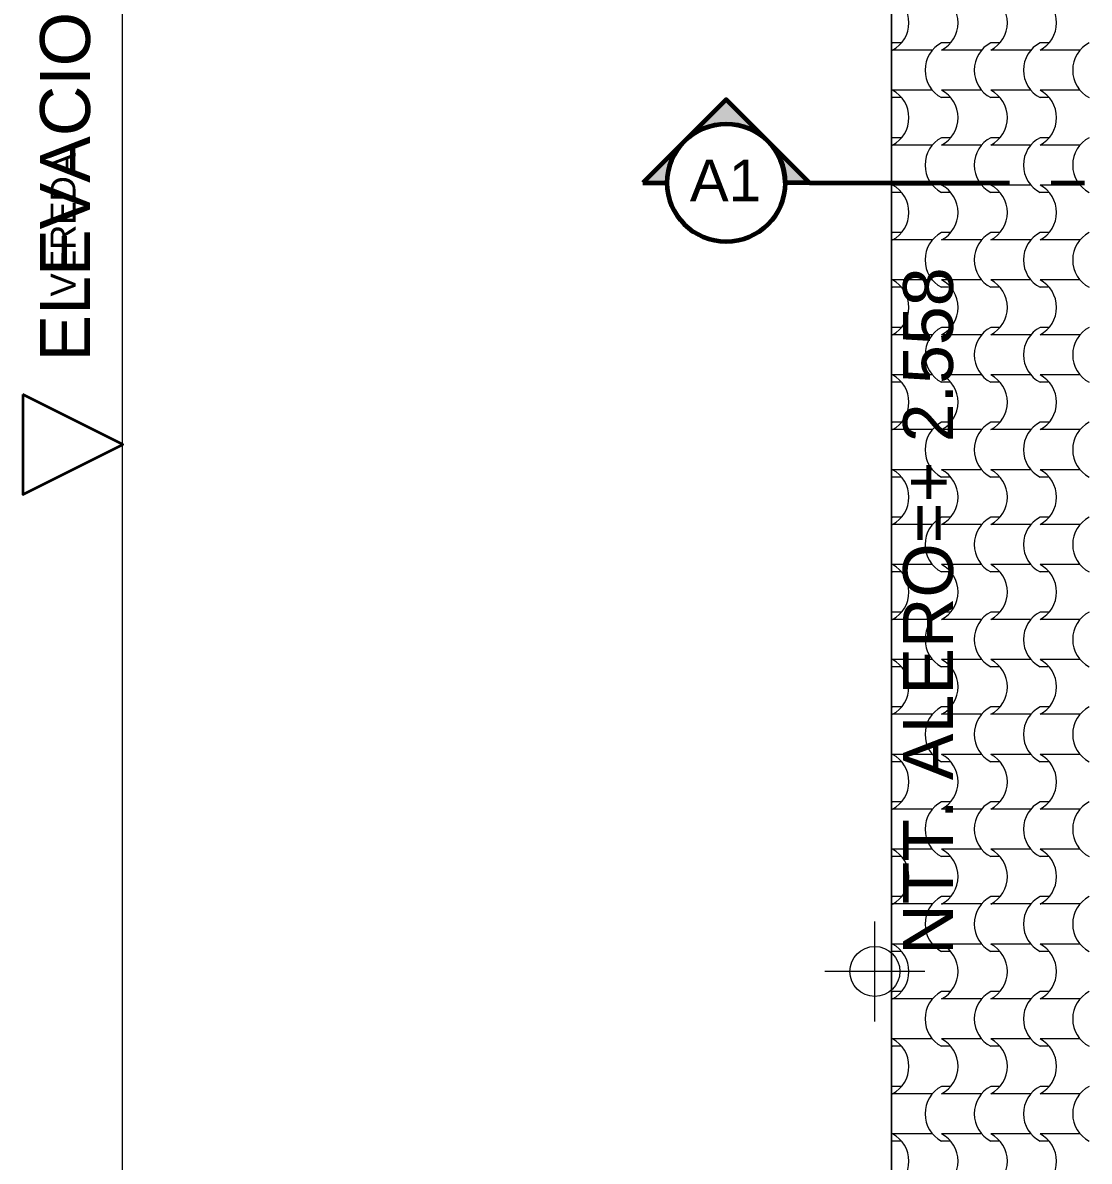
# Model space of a CAD drawing. Header units: metres. Extents: x -41 to 412, y -15 to 25.
# Drawn here: x 128.903 to 132.103, y 11.913 to 15.327 of the extents above; entities that cross this region are included whole.
import ezdxf

# ---------------------------------------------------------------- set-up
doc = ezdxf.new("R2010")
doc.units = ezdxf.units.M
doc.header["$MEASUREMENT"] = 0
doc.set_wipeout_variables(frame=1)
doc.linetypes.add('Linea punta', pattern=[0.85, 0.6, -0.125, 0, -0.125])
doc.linetypes.add('Wipeout_Contour', pattern=[1, 0, -1])
for name, color, linetype in [('Interior - Furniture', 7, 'Continuous'), ('Marker - Elevation', 7, 'Continuous'), ('Marker - Section', 7, 'Continuous'), ('Shell - Roof', 7, 'Continuous')]:
    doc.layers.add(name, color=color, linetype=linetype)
doc.styles.add('GENERATED_STYLE_2', font='arial.ttf')

# ---------------------------------------------------------------- blocks, each defined once
blk = doc.blocks.new('*X47', base_point=(152.192, 0))
at = {"layer": 'Shell - Roof', "color": 23, "linetype": 'Continuous', "lineweight": 13, "true_color": 0xbf8080}
for p, q in [((131.5396, 15.2666), (131.5121, 15.2666)), ((131.6872, 15.2666), (131.6597, 15.2666)), ((131.8349, 15.2666), (131.8074, 15.2666)), ((131.9825, 15.2666), (131.955, 15.2666)), ((131.572, 15.2446), (131.5121, 15.2446)), ((131.6318, 15.2446), (131.572, 15.2446)), ((131.7196, 15.2446), (131.6597, 15.2446)), ((131.7795, 15.2446), (131.7196, 15.2446)), ((131.8672, 15.2446), (131.8074, 15.2446)), ((131.9271, 15.2446), (131.8672, 15.2446)), ((132.0149, 15.2446), (131.955, 15.2446)), ((132.0747, 15.2446), (132.0149, 15.2446)), ((131.572, 15.1244), (131.5121, 15.1244)), ((131.6318, 15.1244), (131.572, 15.1244)), ((131.7196, 15.1244), (131.6597, 15.1244)), ((131.7795, 15.1244), (131.7196, 15.1244)), ((131.8672, 15.1244), (131.8074, 15.1244)), ((131.9271, 15.1244), (131.8672, 15.1244)), ((132.0149, 15.1244), (131.955, 15.1244)), ((132.0747, 15.1244), (132.0149, 15.1244)), ((131.5396, 15.1023), (131.5121, 15.1023)), ((131.6872, 15.1023), (131.6597, 15.1023)), ((131.8349, 15.1023), (131.8074, 15.1023)), ((131.9825, 15.1023), (131.955, 15.1023)), ((131.5396, 14.9821), (131.5121, 14.9821)), ((131.572, 14.9601), (131.5121, 14.9601)), ((131.6318, 14.9601), (131.572, 14.9601)), ((131.6872, 14.9821), (131.6597, 14.9821)), ((131.7196, 14.9601), (131.6597, 14.9601)), ((131.7795, 14.9601), (131.7196, 14.9601)), ((131.8349, 14.9821), (131.8074, 14.9821)), ((131.8672, 14.9601), (131.8074, 14.9601)), ((131.9271, 14.9601), (131.8672, 14.9601)), ((131.9825, 14.9821), (131.955, 14.9821)), ((132.0149, 14.9601), (131.955, 14.9601)), ((132.0747, 14.9601), (132.0149, 14.9601)), ((131.572, 14.8399), (131.5121, 14.8399)), ((131.5396, 14.8179), (131.5121, 14.8179)), ((131.6318, 14.8399), (131.572, 14.8399)), ((131.7196, 14.8399), (131.6597, 14.8399)), ((131.6872, 14.8179), (131.6597, 14.8179)), ((131.7795, 14.8399), (131.7196, 14.8399)), ((131.8672, 14.8399), (131.8074, 14.8399)), ((131.8349, 14.8179), (131.8074, 14.8179)), ((131.9271, 14.8399), (131.8672, 14.8399)), ((132.0149, 14.8399), (131.955, 14.8399)), ((131.9825, 14.8179), (131.955, 14.8179)), ((132.0747, 14.8399), (132.0149, 14.8399)), ((131.5396, 14.6976), (131.5121, 14.6976)), ((131.6872, 14.6976), (131.6597, 14.6976)), ((131.8349, 14.6976), (131.8074, 14.6976)), ((131.9825, 14.6976), (131.955, 14.6976)), ((131.572, 14.6756), (131.5121, 14.6756)), ((131.6318, 14.6756), (131.572, 14.6756)), ((131.7196, 14.6756), (131.6597, 14.6756)), ((131.7795, 14.6756), (131.7196, 14.6756)), ((131.8672, 14.6756), (131.8074, 14.6756)), ((131.9271, 14.6756), (131.8672, 14.6756)), ((132.0149, 14.6756), (131.955, 14.6756)), ((132.0747, 14.6756), (132.0149, 14.6756)), ((131.572, 14.5554), (131.5121, 14.5554)), ((131.6318, 14.5554), (131.572, 14.5554)), ((131.7196, 14.5554), (131.6597, 14.5554)), ((131.7795, 14.5554), (131.7196, 14.5554)), ((131.8672, 14.5554), (131.8074, 14.5554)), ((131.9271, 14.5554), (131.8672, 14.5554)), ((132.0149, 14.5554), (131.955, 14.5554)), ((132.0747, 14.5554), (132.0149, 14.5554)), ((131.5396, 14.5334), (131.5121, 14.5334)), ((131.6872, 14.5334), (131.6597, 14.5334)), ((131.8349, 14.5334), (131.8074, 14.5334)), ((131.9825, 14.5334), (131.955, 14.5334)), ((131.5396, 14.4132), (131.5121, 14.4132)), ((131.6872, 14.4132), (131.6597, 14.4132)), ((131.8349, 14.4132), (131.8074, 14.4132)), ((131.9825, 14.4132), (131.955, 14.4132)), ((131.572, 14.3911), (131.5121, 14.3911)), ((131.6318, 14.3911), (131.572, 14.3911)), ((131.7196, 14.3911), (131.6597, 14.3911)), ((131.7795, 14.3911), (131.7196, 14.3911)), ((131.8672, 14.3911), (131.8074, 14.3911)), ((131.9271, 14.3911), (131.8672, 14.3911)), ((132.0149, 14.3911), (131.955, 14.3911)), ((132.0747, 14.3911), (132.0149, 14.3911)), ((131.572, 14.2709), (131.5121, 14.2709)), ((131.6318, 14.2709), (131.572, 14.2709)), ((131.7196, 14.2709), (131.6597, 14.2709)), ((131.7795, 14.2709), (131.7196, 14.2709)), ((131.8672, 14.2709), (131.8074, 14.2709)), ((131.9271, 14.2709), (131.8672, 14.2709)), ((132.0149, 14.2709), (131.955, 14.2709)), ((132.0747, 14.2709), (132.0149, 14.2709)), ((131.5396, 14.2489), (131.5121, 14.2489)), ((131.6872, 14.2489), (131.6597, 14.2489)), ((131.8349, 14.2489), (131.8074, 14.2489)), ((131.9825, 14.2489), (131.955, 14.2489)), ((131.5396, 14.1287), (131.5121, 14.1287)), ((131.572, 14.1067), (131.5121, 14.1067)), ((131.6318, 14.1067), (131.572, 14.1067)), ((131.6872, 14.1287), (131.6597, 14.1287)), ((131.7196, 14.1067), (131.6597, 14.1067)), ((131.7795, 14.1067), (131.7196, 14.1067)), ((131.8349, 14.1287), (131.8074, 14.1287)), ((131.8672, 14.1067), (131.8074, 14.1067)), ((131.9271, 14.1067), (131.8672, 14.1067)), ((131.9825, 14.1287), (131.955, 14.1287)), ((132.0149, 14.1067), (131.955, 14.1067)), ((132.0747, 14.1067), (132.0149, 14.1067)), ((131.572, 13.9864), (131.5121, 13.9864)), ((131.5396, 13.9644), (131.5121, 13.9644)), ((131.6318, 13.9864), (131.572, 13.9864)), ((131.7196, 13.9864), (131.6597, 13.9864)), ((131.6872, 13.9644), (131.6597, 13.9644)), ((131.7795, 13.9864), (131.7196, 13.9864)), ((131.8672, 13.9864), (131.8074, 13.9864)), ((131.8349, 13.9644), (131.8074, 13.9644)), ((131.9271, 13.9864), (131.8672, 13.9864)), ((132.0149, 13.9864), (131.955, 13.9864)), ((131.9825, 13.9644), (131.955, 13.9644)), ((132.0747, 13.9864), (132.0149, 13.9864)), ((131.5396, 13.8442), (131.5121, 13.8442)), ((131.6872, 13.8442), (131.6597, 13.8442)), ((131.8349, 13.8442), (131.8074, 13.8442)), ((131.9825, 13.8442), (131.955, 13.8442)), ((131.572, 13.8222), (131.5121, 13.8222)), ((131.6318, 13.8222), (131.572, 13.8222)), ((131.7196, 13.8222), (131.6597, 13.8222)), ((131.7795, 13.8222), (131.7196, 13.8222)), ((131.8672, 13.8222), (131.8074, 13.8222)), ((131.9271, 13.8222), (131.8672, 13.8222)), ((132.0149, 13.8222), (131.955, 13.8222)), ((132.0747, 13.8222), (132.0149, 13.8222)), ((131.572, 13.702), (131.5121, 13.702)), ((131.6318, 13.702), (131.572, 13.702)), ((131.7196, 13.702), (131.6597, 13.702)), ((131.7795, 13.702), (131.7196, 13.702)), ((131.8672, 13.702), (131.8074, 13.702)), ((131.9271, 13.702), (131.8672, 13.702)), ((132.0149, 13.702), (131.955, 13.702)), ((132.0747, 13.702), (132.0149, 13.702)), ((131.5396, 13.6799), (131.5121, 13.6799)), ((131.6872, 13.6799), (131.6597, 13.6799)), ((131.8349, 13.6799), (131.8074, 13.6799)), ((131.9825, 13.6799), (131.955, 13.6799)), ((131.5396, 13.5597), (131.5121, 13.5597)), ((131.6872, 13.5597), (131.6597, 13.5597)), ((131.8349, 13.5597), (131.8074, 13.5597)), ((131.9825, 13.5597), (131.955, 13.5597)), ((131.572, 13.5377), (131.5121, 13.5377)), ((131.6318, 13.5377), (131.572, 13.5377)), ((131.7196, 13.5377), (131.6597, 13.5377)), ((131.7795, 13.5377), (131.7196, 13.5377)), ((131.8672, 13.5377), (131.8074, 13.5377)), ((131.9271, 13.5377), (131.8672, 13.5377)), ((132.0149, 13.5377), (131.955, 13.5377)), ((132.0747, 13.5377), (132.0149, 13.5377)), ((131.572, 13.4175), (131.5121, 13.4175)), ((131.6318, 13.4175), (131.572, 13.4175)), ((131.7196, 13.4175), (131.6597, 13.4175)), ((131.7795, 13.4175), (131.7196, 13.4175)), ((131.8672, 13.4175), (131.8074, 13.4175)), ((131.9271, 13.4175), (131.8672, 13.4175)), ((132.0149, 13.4175), (131.955, 13.4175)), ((132.0747, 13.4175), (132.0149, 13.4175)), ((131.5396, 13.3955), (131.5121, 13.3955)), ((131.6872, 13.3955), (131.6597, 13.3955)), ((131.8349, 13.3955), (131.8074, 13.3955)), ((131.9825, 13.3955), (131.955, 13.3955)), ((131.5396, 13.2752), (131.5121, 13.2752)), ((131.572, 13.2532), (131.5121, 13.2532)), ((131.6318, 13.2532), (131.572, 13.2532)), ((131.6872, 13.2752), (131.6597, 13.2752)), ((131.7196, 13.2532), (131.6597, 13.2532)), ((131.7795, 13.2532), (131.7196, 13.2532)), ((131.8349, 13.2752), (131.8074, 13.2752)), ((131.8672, 13.2532), (131.8074, 13.2532)), ((131.9271, 13.2532), (131.8672, 13.2532)), ((131.9825, 13.2752), (131.955, 13.2752)), ((132.0149, 13.2532), (131.955, 13.2532)), ((132.0747, 13.2532), (132.0149, 13.2532)), ((131.572, 13.133), (131.5121, 13.133)), ((131.5396, 13.111), (131.5121, 13.111)), ((131.6318, 13.133), (131.572, 13.133)), ((131.7196, 13.133), (131.6597, 13.133)), ((131.6872, 13.111), (131.6597, 13.111)), ((131.7795, 13.133), (131.7196, 13.133)), ((131.8672, 13.133), (131.8074, 13.133)), ((131.8349, 13.111), (131.8074, 13.111)), ((131.9271, 13.133), (131.8672, 13.133)), ((132.0149, 13.133), (131.955, 13.133)), ((131.9825, 13.111), (131.955, 13.111)), ((132.0747, 13.133), (132.0149, 13.133)), ((131.5396, 12.9908), (131.5121, 12.9908)), ((131.6872, 12.9908), (131.6597, 12.9908)), ((131.8349, 12.9908), (131.8074, 12.9908)), ((131.9825, 12.9908), (131.955, 12.9908)), ((131.572, 12.9687), (131.5121, 12.9687)), ((131.6318, 12.9687), (131.572, 12.9687)), ((131.7196, 12.9687), (131.6597, 12.9687)), ((131.7795, 12.9687), (131.7196, 12.9687)), ((131.8672, 12.9687), (131.8074, 12.9687)), ((131.9271, 12.9687), (131.8672, 12.9687)), ((132.0149, 12.9687), (131.955, 12.9687)), ((132.0747, 12.9687), (132.0149, 12.9687)), ((131.572, 12.8485), (131.5121, 12.8485)), ((131.6318, 12.8485), (131.572, 12.8485)), ((131.7196, 12.8485), (131.6597, 12.8485)), ((131.7795, 12.8485), (131.7196, 12.8485)), ((131.8672, 12.8485), (131.8074, 12.8485)), ((131.9271, 12.8485), (131.8672, 12.8485)), ((132.0149, 12.8485), (131.955, 12.8485)), ((132.0747, 12.8485), (132.0149, 12.8485)), ((131.5396, 12.8265), (131.5121, 12.8265)), ((131.6872, 12.8265), (131.6597, 12.8265)), ((131.8349, 12.8265), (131.8074, 12.8265)), ((131.9825, 12.8265), (131.955, 12.8265)), ((131.5396, 12.7063), (131.5121, 12.7063)), ((131.6872, 12.7063), (131.6597, 12.7063)), ((131.8349, 12.7063), (131.8074, 12.7063)), ((131.9825, 12.7063), (131.955, 12.7063)), ((131.572, 12.6843), (131.5121, 12.6843)), ((131.6318, 12.6843), (131.572, 12.6843)), ((131.7196, 12.6843), (131.6597, 12.6843)), ((131.7795, 12.6843), (131.7196, 12.6843)), ((131.8672, 12.6843), (131.8074, 12.6843)), ((131.9271, 12.6843), (131.8672, 12.6843)), ((132.0149, 12.6843), (131.955, 12.6843)), ((132.0747, 12.6843), (132.0149, 12.6843)), ((131.572, 12.564), (131.5121, 12.564)), ((131.6318, 12.564), (131.572, 12.564)), ((131.7196, 12.564), (131.6597, 12.564)), ((131.7795, 12.564), (131.7196, 12.564)), ((131.8672, 12.564), (131.8074, 12.564)), ((131.9271, 12.564), (131.8672, 12.564)), ((132.0149, 12.564), (131.955, 12.564)), ((132.0747, 12.564), (132.0149, 12.564)), ((131.5396, 12.542), (131.5121, 12.542)), ((131.6872, 12.542), (131.6597, 12.542)), ((131.8349, 12.542), (131.8074, 12.542)), ((131.9825, 12.542), (131.955, 12.542)), ((131.5396, 12.4218), (131.5121, 12.4218)), ((131.572, 12.3998), (131.5121, 12.3998)), ((131.6318, 12.3998), (131.572, 12.3998)), ((131.6872, 12.4218), (131.6597, 12.4218)), ((131.7196, 12.3998), (131.6597, 12.3998)), ((131.7795, 12.3998), (131.7196, 12.3998)), ((131.8349, 12.4218), (131.8074, 12.4218)), ((131.8672, 12.3998), (131.8074, 12.3998)), ((131.9271, 12.3998), (131.8672, 12.3998)), ((131.9825, 12.4218), (131.955, 12.4218)), ((132.0149, 12.3998), (131.955, 12.3998)), ((132.0747, 12.3998), (132.0149, 12.3998)), ((131.572, 12.2796), (131.5121, 12.2796)), ((131.5396, 12.2575), (131.5121, 12.2575)), ((131.6318, 12.2796), (131.572, 12.2796)), ((131.7196, 12.2796), (131.6597, 12.2796)), ((131.6872, 12.2575), (131.6597, 12.2575)), ((131.7795, 12.2796), (131.7196, 12.2796)), ((131.8672, 12.2796), (131.8074, 12.2796)), ((131.8349, 12.2575), (131.8074, 12.2575)), ((131.9271, 12.2796), (131.8672, 12.2796)), ((132.0149, 12.2796), (131.955, 12.2796)), ((131.9825, 12.2575), (131.955, 12.2575)), ((132.0747, 12.2796), (132.0149, 12.2796)), ((131.5396, 12.1373), (131.5121, 12.1373)), ((131.6872, 12.1373), (131.6597, 12.1373)), ((131.8349, 12.1373), (131.8074, 12.1373)), ((131.9825, 12.1373), (131.955, 12.1373)), ((131.572, 12.1153), (131.5121, 12.1153)), ((131.6318, 12.1153), (131.572, 12.1153)), ((131.7196, 12.1153), (131.6597, 12.1153)), ((131.7795, 12.1153), (131.7196, 12.1153)), ((131.8672, 12.1153), (131.8074, 12.1153)), ((131.9271, 12.1153), (131.8672, 12.1153)), ((132.0149, 12.1153), (131.955, 12.1153)), ((132.0747, 12.1153), (132.0149, 12.1153)), ((131.572, 11.9951), (131.5121, 11.9951)), ((131.6318, 11.9951), (131.572, 11.9951)), ((131.7196, 11.9951), (131.6597, 11.9951)), ((131.7795, 11.9951), (131.7196, 11.9951)), ((131.8672, 11.9951), (131.8074, 11.9951)), ((131.9271, 11.9951), (131.8672, 11.9951)), ((132.0149, 11.9951), (131.955, 11.9951)), ((132.0747, 11.9951), (132.0149, 11.9951)), ((131.5396, 11.9731), (131.5121, 11.9731)), ((131.6872, 11.9731), (131.6597, 11.9731)), ((131.8349, 11.9731), (131.8074, 11.9731)), ((131.9825, 11.9731), (131.955, 11.9731))]:
    blk.add_line(p, q, dxfattribs=at)
for centre, major_axis, start_param, end_param in [((131.4709, 15.3264), (0, 0.0925), 4.715365, 5.812147), ((131.6185, 15.3264), (0, 0.0925), 4.715365, 5.812147), ((131.7661, 15.3264), (0, 0.0925), 4.715365, 5.812147), ((131.9138, 15.3264), (0, 0.0925), 4.715365, 5.812147), ((131.4709, 15.327), (0, 0.0925), 3.612631, 4.709413), ((131.6185, 15.327), (0, 0.0925), 3.612631, 4.709413), ((131.7661, 15.327), (0, 0.0925), 3.612631, 4.709413), ((131.9138, 15.327), (0, 0.0925), 3.612631, 4.709413), ((131.5527, 15.1845), (0, 0.0919), 0.466079, 0.49667), ((131.7003, 15.1845), (0, 0.0919), 0.466079, 2.675513), ((131.8479, 15.1845), (0, 0.0919), 0.466079, 2.675513), ((131.9956, 15.1845), (0, 0.0919), 0.466079, 2.675513), ((132.1432, 15.1845), (0, 0.0919), 0.466079, 2.675513), ((131.4709, 15.042), (0, 0.0925), 4.715365, 5.812147), ((131.6185, 15.042), (0, 0.0925), 4.715365, 5.812147), ((131.7661, 15.042), (0, 0.0925), 4.715365, 5.812147), ((131.9138, 15.042), (0, 0.0925), 4.715365, 5.812147), ((131.5527, 15.1845), (0, 0.0919), 2.644923, 2.675513), ((131.4709, 15.0425), (0, 0.0925), 3.612631, 4.709413), ((131.6185, 15.0425), (0, 0.0925), 3.612631, 4.709413), ((131.7661, 15.0425), (0, 0.0925), 3.612631, 4.709413), ((131.9138, 15.0425), (0, 0.0925), 3.612631, 4.709413), ((131.5527, 14.9), (0, 0.0919), 0.466079, 0.49667), ((131.7003, 14.9), (0, 0.0919), 0.466079, 2.675513), ((131.8479, 14.9), (0, 0.0919), 0.466079, 2.675513), ((131.9956, 14.9), (0, 0.0919), 0.466079, 2.675513), ((132.1432, 14.9), (0, 0.0919), 0.466079, 2.675513), ((131.5527, 14.9), (0, 0.0919), 2.644923, 2.675513), ((131.4709, 14.7575), (0, 0.0925), 4.715365, 5.812147), ((131.6185, 14.7575), (0, 0.0925), 4.715365, 5.812147), ((131.7661, 14.7575), (0, 0.0925), 4.715365, 5.812147), ((131.9138, 14.7575), (0, 0.0925), 4.715365, 5.812147), ((131.4709, 14.758), (0, 0.0925), 3.612631, 4.709413), ((131.6185, 14.758), (0, 0.0925), 3.612631, 4.709413), ((131.7661, 14.758), (0, 0.0925), 3.612631, 4.709413), ((131.9138, 14.758), (0, 0.0925), 3.612631, 4.709413), ((131.5527, 14.6155), (0, 0.0919), 0.466079, 0.49667), ((131.7003, 14.6155), (0, 0.0919), 0.466079, 2.675513), ((131.8479, 14.6155), (0, 0.0919), 0.466079, 2.675513), ((131.9956, 14.6155), (0, 0.0919), 0.466079, 2.675513), ((132.1432, 14.6155), (0, 0.0919), 0.466079, 2.675513), ((131.4709, 14.473), (0, 0.0925), 4.715365, 5.812147), ((131.6185, 14.473), (0, 0.0925), 4.715365, 5.812147), ((131.7661, 14.473), (0, 0.0925), 4.715365, 5.812147), ((131.9138, 14.473), (0, 0.0925), 4.715365, 5.812147), ((131.5527, 14.6155), (0, 0.0919), 2.644923, 2.675513), ((131.4709, 14.4735), (0, 0.0925), 3.612631, 4.709413), ((131.6185, 14.4735), (0, 0.0925), 3.612631, 4.709413), ((131.7661, 14.4735), (0, 0.0925), 3.612631, 4.709413), ((131.9138, 14.4735), (0, 0.0925), 3.612631, 4.709413), ((131.5527, 14.331), (0, 0.0919), 0.466079, 0.49667), ((131.7003, 14.331), (0, 0.0919), 0.466079, 2.675513), ((131.8479, 14.331), (0, 0.0919), 0.466079, 2.675513), ((131.9956, 14.331), (0, 0.0919), 0.466079, 2.675513), ((132.1432, 14.331), (0, 0.0919), 0.466079, 2.675513), ((131.4709, 14.1885), (0, 0.0925), 4.715365, 5.812147), ((131.6185, 14.1885), (0, 0.0925), 4.715365, 5.812147), ((131.7661, 14.1885), (0, 0.0925), 4.715365, 5.812147), ((131.9138, 14.1885), (0, 0.0925), 4.715365, 5.812147), ((131.5527, 14.331), (0, 0.0919), 2.644923, 2.675513), ((131.4709, 14.1891), (0, 0.0925), 3.612631, 4.709413), ((131.6185, 14.1891), (0, 0.0925), 3.612631, 4.709413), ((131.7661, 14.1891), (0, 0.0925), 3.612631, 4.709413), ((131.9138, 14.1891), (0, 0.0925), 3.612631, 4.709413), ((131.5527, 14.0466), (0, 0.0919), 0.466079, 0.49667), ((131.7003, 14.0466), (0, 0.0919), 0.466079, 2.675513), ((131.8479, 14.0466), (0, 0.0919), 0.466079, 2.675513), ((131.9956, 14.0466), (0, 0.0919), 0.466079, 2.675513), ((132.1432, 14.0466), (0, 0.0919), 0.466079, 2.675513), ((131.5527, 14.0466), (0, 0.0919), 2.644923, 2.675513), ((131.4709, 13.904), (0, 0.0925), 4.715365, 5.812147), ((131.6185, 13.904), (0, 0.0925), 4.715365, 5.812147), ((131.7661, 13.904), (0, 0.0925), 4.715365, 5.812147), ((131.9138, 13.904), (0, 0.0925), 4.715365, 5.812147), ((131.4709, 13.9046), (0, 0.0925), 3.612631, 4.709413), ((131.6185, 13.9046), (0, 0.0925), 3.612631, 4.709413), ((131.7661, 13.9046), (0, 0.0925), 3.612631, 4.709413), ((131.9138, 13.9046), (0, 0.0925), 3.612631, 4.709413), ((131.5527, 13.7621), (0, 0.0919), 0.466079, 0.49667), ((131.7003, 13.7621), (0, 0.0919), 0.466079, 2.675513), ((131.8479, 13.7621), (0, 0.0919), 0.466079, 2.675513), ((131.9956, 13.7621), (0, 0.0919), 0.466079, 2.675513), ((132.1432, 13.7621), (0, 0.0919), 0.466079, 2.675513), ((131.4709, 13.6196), (0, 0.0925), 4.715365, 5.812147), ((131.6185, 13.6196), (0, 0.0925), 4.715365, 5.812147), ((131.7661, 13.6196), (0, 0.0925), 4.715365, 5.812147), ((131.9138, 13.6196), (0, 0.0925), 4.715365, 5.812147), ((131.5527, 13.7621), (0, 0.0919), 2.644923, 2.675513), ((131.4709, 13.6201), (0, 0.0925), 3.612631, 4.709413), ((131.6185, 13.6201), (0, 0.0925), 3.612631, 4.709413), ((131.7661, 13.6201), (0, 0.0925), 3.612631, 4.709413), ((131.9138, 13.6201), (0, 0.0925), 3.612631, 4.709413), ((131.5527, 13.4776), (0, 0.0919), 0.466079, 0.49667), ((131.7003, 13.4776), (0, 0.0919), 0.466079, 2.675513), ((131.8479, 13.4776), (0, 0.0919), 0.466079, 2.675513), ((131.9956, 13.4776), (0, 0.0919), 0.466079, 2.675513), ((132.1432, 13.4776), (0, 0.0919), 0.466079, 2.675513), ((131.4709, 13.3351), (0, 0.0925), 4.715365, 5.812147), ((131.6185, 13.3351), (0, 0.0925), 4.715365, 5.812147), ((131.7661, 13.3351), (0, 0.0925), 4.715365, 5.812147), ((131.9138, 13.3351), (0, 0.0925), 4.715365, 5.812147), ((131.5527, 13.4776), (0, 0.0919), 2.644923, 2.675513), ((131.4709, 13.3356), (0, 0.0925), 3.612631, 4.709413), ((131.6185, 13.3356), (0, 0.0925), 3.612631, 4.709413), ((131.7661, 13.3356), (0, 0.0925), 3.612631, 4.709413), ((131.9138, 13.3356), (0, 0.0925), 3.612631, 4.709413), ((131.5527, 13.1931), (0, 0.0919), 0.466079, 0.49667), ((131.7003, 13.1931), (0, 0.0919), 0.466079, 2.675513), ((131.8479, 13.1931), (0, 0.0919), 0.466079, 2.675513), ((131.9956, 13.1931), (0, 0.0919), 0.466079, 2.675513), ((132.1432, 13.1931), (0, 0.0919), 0.466079, 2.675513), ((131.5527, 13.1931), (0, 0.0919), 2.644923, 2.675513), ((131.4709, 13.0506), (0, 0.0925), 4.715365, 5.812147), ((131.6185, 13.0506), (0, 0.0925), 4.715365, 5.812147), ((131.7661, 13.0506), (0, 0.0925), 4.715365, 5.812147), ((131.9138, 13.0506), (0, 0.0925), 4.715365, 5.812147), ((131.4709, 13.0511), (0, 0.0925), 3.612631, 4.709413), ((131.6185, 13.0511), (0, 0.0925), 3.612631, 4.709413), ((131.7661, 13.0511), (0, 0.0925), 3.612631, 4.709413), ((131.9138, 13.0511), (0, 0.0925), 3.612631, 4.709413), ((131.5527, 12.9086), (0, 0.0919), 0.466079, 0.49667), ((131.7003, 12.9086), (0, 0.0919), 0.466079, 2.675513), ((131.8479, 12.9086), (0, 0.0919), 0.466079, 2.675513), ((131.9956, 12.9086), (0, 0.0919), 0.466079, 2.675513), ((132.1432, 12.9086), (0, 0.0919), 0.466079, 2.675513), ((131.4709, 12.7661), (0, 0.0925), 4.715365, 5.812147), ((131.6185, 12.7661), (0, 0.0925), 4.715365, 5.812147), ((131.7661, 12.7661), (0, 0.0925), 4.715365, 5.812147), ((131.9138, 12.7661), (0, 0.0925), 4.715365, 5.812147), ((131.5527, 12.9086), (0, 0.0919), 2.644923, 2.675513), ((131.4709, 12.7667), (0, 0.0925), 3.612631, 4.709413), ((131.6185, 12.7667), (0, 0.0925), 3.612631, 4.709413), ((131.7661, 12.7667), (0, 0.0925), 3.612631, 4.709413), ((131.9138, 12.7667), (0, 0.0925), 3.612631, 4.709413), ((131.5527, 12.6242), (0, 0.0919), 0.466079, 0.49667), ((131.7003, 12.6242), (0, 0.0919), 0.466079, 2.675513), ((131.8479, 12.6242), (0, 0.0919), 0.466079, 2.675513), ((131.9956, 12.6242), (0, 0.0919), 0.466079, 2.675513), ((132.1432, 12.6242), (0, 0.0919), 0.466079, 2.675513), ((131.4709, 12.4816), (0, 0.0925), 4.715365, 5.812147), ((131.6185, 12.4816), (0, 0.0925), 4.715365, 5.812147), ((131.7661, 12.4816), (0, 0.0925), 4.715365, 5.812147), ((131.9138, 12.4816), (0, 0.0925), 4.715365, 5.812147), ((131.5527, 12.6242), (0, 0.0919), 2.644923, 2.675513), ((131.4709, 12.4822), (0, 0.0925), 3.612631, 4.709413), ((131.6185, 12.4822), (0, 0.0925), 3.612631, 4.709413), ((131.7661, 12.4822), (0, 0.0925), 3.612631, 4.709413), ((131.9138, 12.4822), (0, 0.0925), 3.612631, 4.709413), ((131.5527, 12.3397), (0, 0.0919), 0.466079, 0.49667), ((131.7003, 12.3397), (0, 0.0919), 0.466079, 2.675513), ((131.8479, 12.3397), (0, 0.0919), 0.466079, 2.675513), ((131.9956, 12.3397), (0, 0.0919), 0.466079, 2.675513), ((132.1432, 12.3397), (0, 0.0919), 0.466079, 2.675513), ((131.5527, 12.3397), (0, 0.0919), 2.644923, 2.675513), ((131.4709, 12.1972), (0, 0.0925), 4.715365, 5.812147), ((131.6185, 12.1972), (0, 0.0925), 4.715365, 5.812147), ((131.7661, 12.1972), (0, 0.0925), 4.715365, 5.812147), ((131.9138, 12.1972), (0, 0.0925), 4.715365, 5.812147), ((131.4709, 12.1977), (0, 0.0925), 3.612631, 4.709413), ((131.6185, 12.1977), (0, 0.0925), 3.612631, 4.709413), ((131.7661, 12.1977), (0, 0.0925), 3.612631, 4.709413), ((131.9138, 12.1977), (0, 0.0925), 3.612631, 4.709413), ((131.5527, 12.0552), (0, 0.0919), 0.466079, 0.49667), ((131.7003, 12.0552), (0, 0.0919), 0.466079, 2.675513), ((131.8479, 12.0552), (0, 0.0919), 0.466079, 2.675513), ((131.9956, 12.0552), (0, 0.0919), 0.466079, 2.675513), ((132.1432, 12.0552), (0, 0.0919), 0.466079, 2.675513), ((131.4709, 11.9127), (0, 0.0925), 4.715365, 5.812147), ((131.6185, 11.9127), (0, 0.0925), 4.715365, 5.812147), ((131.7661, 11.9127), (0, 0.0925), 4.715365, 5.812147), ((131.9138, 11.9127), (0, 0.0925), 4.715365, 5.812147), ((131.5527, 12.0552), (0, 0.0919), 2.644923, 2.675513), ((131.4709, 11.9132), (0, 0.0925), 3.612631, 4.709413), ((131.6185, 11.9132), (0, 0.0925), 3.612631, 4.709413), ((131.7661, 11.9132), (0, 0.0925), 3.612631, 4.709413), ((131.9138, 11.9132), (0, 0.0925), 3.612631, 4.709413)]:
    blk.add_ellipse(centre, major_axis=major_axis, ratio=0.982018, start_param=start_param, end_param=end_param, dxfattribs=at)

msp = doc.modelspace()

# ---------------------------------------------------------------- hatches: boundary and pattern name
at = {"layer": 'Marker - Section', "linetype": 'Continuous', "lineweight": 0, "true_color": 0x000000}
for points in [[(130.8886, 14.9719, -0.414214), (131.1386, 14.9719), (131.0136, 15.0969)], [(130.7636, 14.8469), (130.8368, 14.8469, -0.198912), (130.8886, 14.9719)], [(131.2636, 14.8469), (131.1386, 14.9719, -0.198912), (131.1903, 14.8469)]]:
    msp.add_hatch(color=18, dxfattribs=at).paths.add_polyline_path(points)

# ---------------------------------------------------------------- linework, layer by layer
at = {"layer": 'Interior - Furniture', "color": 251, "linetype": 'Continuous', "lineweight": 20, "true_color": 0x6a6a6a}
for p, q in [((131.5096, 20.7922), (131.5096, 7.1569)), ((129.2024, 10.4572), (129.2024, 19.688))]:
    msp.add_line(p, q, dxfattribs=at)
at = {"layer": 'Interior - Furniture', "color": 7, "linetype": 'Continuous', "lineweight": 13}
for p, q in [((131.4596, 12.3319), (131.4596, 12.6319)), ((131.6096, 12.4819), (131.3096, 12.4819))]:
    msp.add_line(p, q, dxfattribs=at)
msp.add_circle((131.4596, 12.4819), 0.075, dxfattribs=at)
at = {"layer": 'Marker - Section', "color": 7, "linetype": 'Linea punta', "lineweight": 60}
msp.add_line((131.2636, 14.8469), (143.6813, 14.8469), dxfattribs=at)
at = {"layer": 'Marker - Section', "color": 7, "linetype": 'Continuous', "lineweight": 60, "flags": 128}
for points in [[(130.8886, 14.9719, -0.414214), (131.1386, 14.9719), (131.0136, 15.0969)], [(130.7636, 14.8469), (130.8368, 14.8469, -0.198912), (130.8886, 14.9719)], [(131.2636, 14.8469), (131.1903, 14.8469, 0.198912), (131.1386, 14.9719)]]:
    msp.add_lwpolyline(points, format="xyb", close=True, dxfattribs=at)
at = {"layer": 'Marker - Section', "color": 7, "linetype": 'Continuous', "lineweight": 60}
msp.add_circle((131.0136, 14.8469), 0.1768, dxfattribs=at)
at = {"layer": 'Shell - Roof', "color": 23, "linetype": 'Continuous', "lineweight": 13, "true_color": 0xbf8080, "flags": 128}
msp.add_lwpolyline([(131.5096, 7.0569), (131.5096, 17.9069)], dxfattribs=at)

# ---------------------------------------------------------------- block references
at = {"layer": 'Shell - Roof', "color": 23, "linetype": 'Continuous', "lineweight": 13, "true_color": 0xbf8080}
msp.add_blockref('*X47', (152.192, 0), dxfattribs=at)

# ---------------------------------------------------------------- texts
at = {"layer": 'Interior - Furniture', "color": 251, "lineweight": 20, "true_color": 0x6a6a6a, "insert": (129.0616, 14.5058), "char_height": 0.075, "attachment_point": 7, "rotation": 90, "style": 'GENERATED_STYLE_2'}
msp.add_mtext('\\A1;VEREDA', dxfattribs=at)
at = {"layer": 'Interior - Furniture', "color": 7, "lineweight": 13, "insert": (131.5439, 12.5319), "char_height": 0.15, "attachment_point": 1, "rotation": 90, "style": 'GENERATED_STYLE_2'}
msp.add_mtext('\\A1;NTT. ALERO=+ 2.558', dxfattribs=at)
at = {"layer": 'Marker - Elevation', "color": 5, "lineweight": 35, "insert": (129.1072, 16.2788), "char_height": 0.15, "attachment_point": 9, "rotation": 90, "style": 'GENERATED_STYLE_2'}
msp.add_mtext('\\A1;\\pt0; ELEVACION OESTE', dxfattribs=at)
at = {"layer": 'Marker - Section', "color": 7, "lineweight": 60, "insert": (131.1181, 14.7915), "char_height": 0.125, "attachment_point": 9, "style": 'GENERATED_STYLE_2'}
msp.add_mtext('\\A1;\\pt0;A1', dxfattribs=at)

# ---------------------------------------------------------------- next in the draw order: wipeouts: each hides what was drawn before it
at = {"color": 254, "linetype": 'Wipeout_Contour', "lineweight": 0, "ltscale": 389.800764}
msp.add_wipeout([(128.9033, 14.2125), (128.9033, 13.9125), (129.2033, 14.0625)], dxfattribs=at).dxf.layer = 'Marker - Elevation'

# ---------------------------------------------------------------- next in the draw order: linework, layer by layer
at = {"layer": 'Marker - Elevation', "color": 161, "linetype": 'Continuous', "lineweight": 35, "true_color": 0x40a5ff, "flags": 128}
msp.add_lwpolyline([(128.9033, 14.2125), (128.9033, 13.9125), (129.2033, 14.0625)], close=True, dxfattribs=at)

doc.saveas('drawing.dxf')
